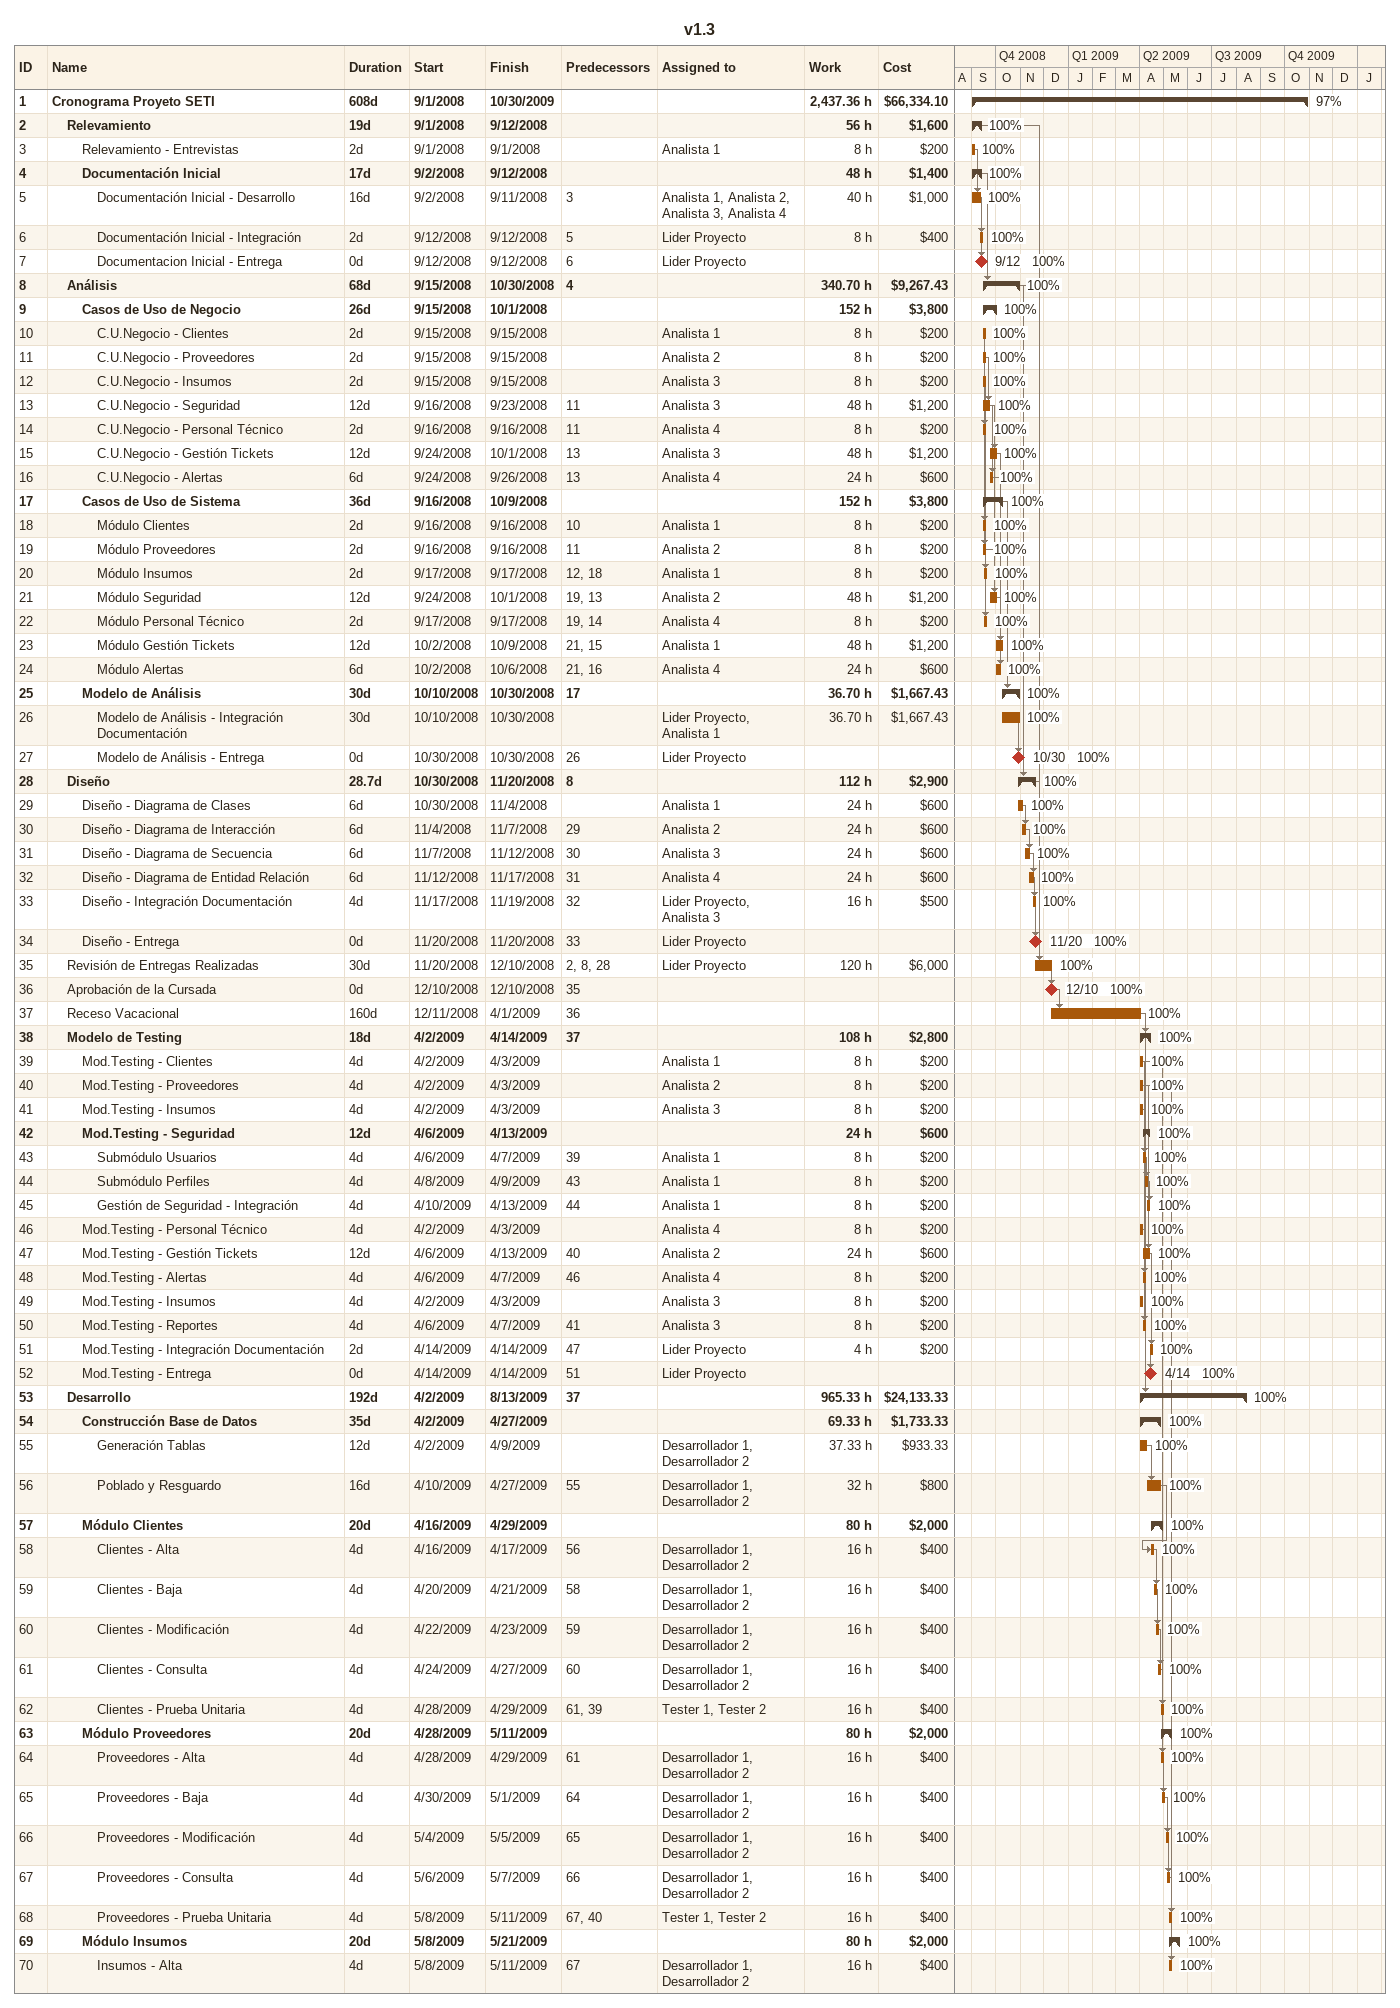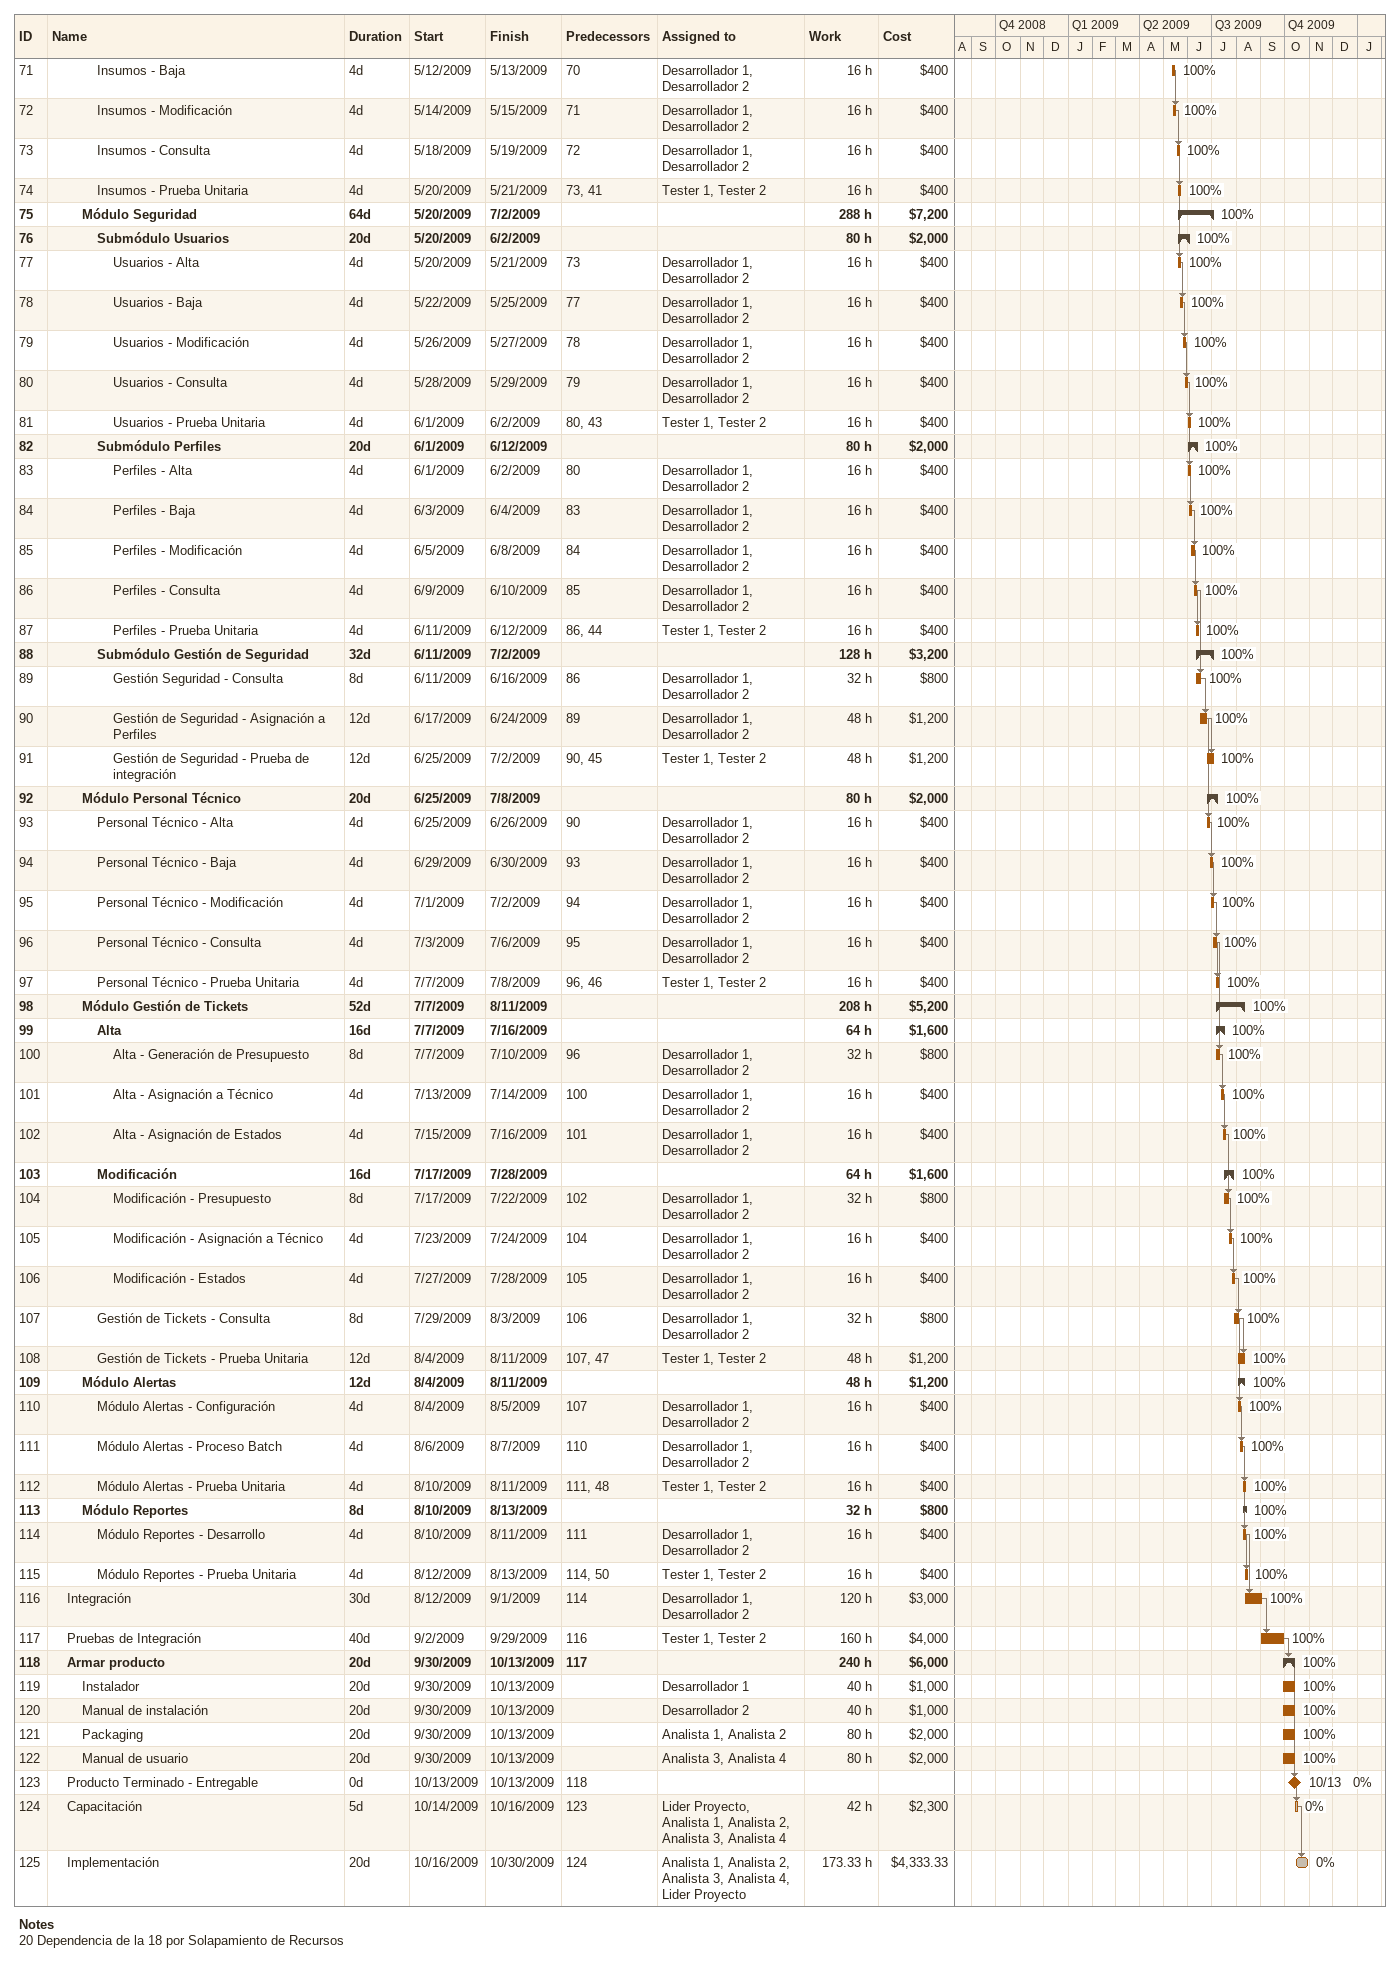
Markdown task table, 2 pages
v1.3

| ID | Level | Task | Duration | Start | Finish | Predecessors | Resources | % complete | Work (h) | Cost ($) |
|---|---|---|---|---|---|---|---|---|---|---|
| 1 | 1 | **Cronograma Proyeto SETI** | 608d | 2008-09-01 | 2009-10-30 |  |  | 97 | 2437.36 | 66334.10 |
| 2 | 2 | **Relevamiento** | 19d | 2008-09-01 | 2008-09-12 |  |  | 100 | 56 | 1600 |
| 3 | 3 | Relevamiento - Entrevistas | 2d | 2008-09-01 | 2008-09-01 |  | Analista 1 | 100 | 8 | 200 |
| 4 | 3 | **Documentación Inicial** | 17d | 2008-09-02 | 2008-09-12 |  |  | 100 | 48 | 1400 |
| 5 | 4 | Documentación Inicial - Desarrollo | 16d | 2008-09-02 | 2008-09-11 | 3 | Analista 1, Analista 2, Analista 3, Analista 4 | 100 | 40 | 1000 |
| 6 | 4 | Documentación Inicial - Integración | 2d | 2008-09-12 | 2008-09-12 | 5 | Lider Proyecto | 100 | 8 | 400 |
| 7 | 4 | Documentacion Inicial - Entrega | 0d | 2008-09-12 | 2008-09-12 | 6 | Lider Proyecto | 100 |  |  |
| 8 | 2 | **Análisis** | 68d | 2008-09-15 | 2008-10-30 | 4 |  | 100 | 340.70 | 9267.43 |
| 9 | 3 | **Casos de Uso de Negocio** | 26d | 2008-09-15 | 2008-10-01 |  |  | 100 | 152 | 3800 |
| 10 | 4 | C.U.Negocio - Clientes | 2d | 2008-09-15 | 2008-09-15 |  | Analista 1 | 100 | 8 | 200 |
| 11 | 4 | C.U.Negocio - Proveedores | 2d | 2008-09-15 | 2008-09-15 |  | Analista 2 | 100 | 8 | 200 |
| 12 | 4 | C.U.Negocio - Insumos | 2d | 2008-09-15 | 2008-09-15 |  | Analista 3 | 100 | 8 | 200 |
| 13 | 4 | C.U.Negocio - Seguridad | 12d | 2008-09-16 | 2008-09-23 | 11 | Analista 3 | 100 | 48 | 1200 |
| 14 | 4 | C.U.Negocio - Personal Técnico | 2d | 2008-09-16 | 2008-09-16 | 11 | Analista 4 | 100 | 8 | 200 |
| 15 | 4 | C.U.Negocio - Gestión Tickets | 12d | 2008-09-24 | 2008-10-01 | 13 | Analista 3 | 100 | 48 | 1200 |
| 16 | 4 | C.U.Negocio - Alertas | 6d | 2008-09-24 | 2008-09-26 | 13 | Analista 4 | 100 | 24 | 600 |
| 17 | 3 | **Casos de Uso de Sistema** | 36d | 2008-09-16 | 2008-10-09 |  |  | 100 | 152 | 3800 |
| 18 | 4 | Módulo Clientes | 2d | 2008-09-16 | 2008-09-16 | 10 | Analista 1 | 100 | 8 | 200 |
| 19 | 4 | Módulo Proveedores | 2d | 2008-09-16 | 2008-09-16 | 11 | Analista 2 | 100 | 8 | 200 |
| 20 | 4 | Módulo Insumos | 2d | 2008-09-17 | 2008-09-17 | 12, 18 | Analista 1 | 100 | 8 | 200 |
| 21 | 4 | Módulo Seguridad | 12d | 2008-09-24 | 2008-10-01 | 19, 13 | Analista 2 | 100 | 48 | 1200 |
| 22 | 4 | Módulo Personal Técnico | 2d | 2008-09-17 | 2008-09-17 | 19, 14 | Analista 4 | 100 | 8 | 200 |
| 23 | 4 | Módulo Gestión Tickets | 12d | 2008-10-02 | 2008-10-09 | 21, 15 | Analista 1 | 100 | 48 | 1200 |
| 24 | 4 | Módulo Alertas | 6d | 2008-10-02 | 2008-10-06 | 21, 16 | Analista 4 | 100 | 24 | 600 |
| 25 | 3 | **Modelo de Análisis** | 30d | 2008-10-10 | 2008-10-30 | 17 |  | 100 | 36.70 | 1667.43 |
| 26 | 4 | Modelo de Análisis - Integración Documentación | 30d | 2008-10-10 | 2008-10-30 |  | Lider Proyecto, Analista 1 | 100 | 36.70 | 1667.43 |
| 27 | 4 | Modelo de Análisis - Entrega | 0d | 2008-10-30 | 2008-10-30 | 26 | Lider Proyecto | 100 |  |  |
| 28 | 2 | **Diseño** | 28.7d | 2008-10-30 | 2008-11-20 | 8 |  | 100 | 112 | 2900 |
| 29 | 3 | Diseño - Diagrama de Clases | 6d | 2008-10-30 | 2008-11-04 |  | Analista 1 | 100 | 24 | 600 |
| 30 | 3 | Diseño - Diagrama de Interacción | 6d | 2008-11-04 | 2008-11-07 | 29 | Analista 2 | 100 | 24 | 600 |
| 31 | 3 | Diseño - Diagrama de Secuencia | 6d | 2008-11-07 | 2008-11-12 | 30 | Analista 3 | 100 | 24 | 600 |
| 32 | 3 | Diseño - Diagrama de Entidad Relación | 6d | 2008-11-12 | 2008-11-17 | 31 | Analista 4 | 100 | 24 | 600 |
| 33 | 3 | Diseño - Integración Documentación | 4d | 2008-11-17 | 2008-11-19 | 32 | Lider Proyecto, Analista 3 | 100 | 16 | 500 |
| 34 | 3 | Diseño - Entrega | 0d | 2008-11-20 | 2008-11-20 | 33 | Lider Proyecto | 100 |  |  |
| 35 | 2 | Revisión de Entregas Realizadas | 30d | 2008-11-20 | 2008-12-10 | 2, 8, 28 | Lider Proyecto | 100 | 120 | 6000 |
| 36 | 2 | Aprobación de la Cursada | 0d | 2008-12-10 | 2008-12-10 | 35 |  | 100 |  |  |
| 37 | 2 | Receso Vacacional | 160d | 2008-12-11 | 2009-04-01 | 36 |  | 100 |  |  |
| 38 | 2 | **Modelo de Testing** | 18d | 2009-04-02 | 2009-04-14 | 37 |  | 100 | 108 | 2800 |
| 39 | 3 | Mod.Testing - Clientes | 4d | 2009-04-02 | 2009-04-03 |  | Analista 1 | 100 | 8 | 200 |
| 40 | 3 | Mod.Testing - Proveedores | 4d | 2009-04-02 | 2009-04-03 |  | Analista 2 | 100 | 8 | 200 |
| 41 | 3 | Mod.Testing - Insumos | 4d | 2009-04-02 | 2009-04-03 |  | Analista 3 | 100 | 8 | 200 |
| 42 | 3 | **Mod.Testing - Seguridad** | 12d | 2009-04-06 | 2009-04-13 |  |  | 100 | 24 | 600 |
| 43 | 4 | Submódulo Usuarios | 4d | 2009-04-06 | 2009-04-07 | 39 | Analista 1 | 100 | 8 | 200 |
| 44 | 4 | Submódulo Perfiles | 4d | 2009-04-08 | 2009-04-09 | 43 | Analista 1 | 100 | 8 | 200 |
| 45 | 4 | Gestión de Seguridad - Integración | 4d | 2009-04-10 | 2009-04-13 | 44 | Analista 1 | 100 | 8 | 200 |
| 46 | 3 | Mod.Testing - Personal Técnico | 4d | 2009-04-02 | 2009-04-03 |  | Analista 4 | 100 | 8 | 200 |
| 47 | 3 | Mod.Testing - Gestión Tickets | 12d | 2009-04-06 | 2009-04-13 | 40 | Analista 2 | 100 | 24 | 600 |
| 48 | 3 | Mod.Testing - Alertas | 4d | 2009-04-06 | 2009-04-07 | 46 | Analista 4 | 100 | 8 | 200 |
| 49 | 3 | Mod.Testing - Insumos | 4d | 2009-04-02 | 2009-04-03 |  | Analista 3 | 100 | 8 | 200 |
| 50 | 3 | Mod.Testing - Reportes | 4d | 2009-04-06 | 2009-04-07 | 41 | Analista 3 | 100 | 8 | 200 |
| 51 | 3 | Mod.Testing - Integración Documentación | 2d | 2009-04-14 | 2009-04-14 | 47 | Lider Proyecto | 100 | 4 | 200 |
| 52 | 3 | Mod.Testing - Entrega | 0d | 2009-04-14 | 2009-04-14 | 51 | Lider Proyecto | 100 |  |  |
| 53 | 2 | **Desarrollo** | 192d | 2009-04-02 | 2009-08-13 | 37 |  | 100 | 965.33 | 24133.33 |
| 54 | 3 | **Construcción Base de Datos** | 35d | 2009-04-02 | 2009-04-27 |  |  | 100 | 69.33 | 1733.33 |
| 55 | 4 | Generación Tablas | 12d | 2009-04-02 | 2009-04-09 |  | Desarrollador 1, Desarrollador 2 | 100 | 37.33 | 933.33 |
| 56 | 4 | Poblado y Resguardo | 16d | 2009-04-10 | 2009-04-27 | 55 | Desarrollador 1, Desarrollador 2 | 100 | 32 | 800 |
| 57 | 3 | **Módulo Clientes** | 20d | 2009-04-16 | 2009-04-29 |  |  | 100 | 80 | 2000 |
| 58 | 4 | Clientes - Alta | 4d | 2009-04-16 | 2009-04-17 | 56 | Desarrollador 1, Desarrollador 2 | 100 | 16 | 400 |
| 59 | 4 | Clientes - Baja | 4d | 2009-04-20 | 2009-04-21 | 58 | Desarrollador 1, Desarrollador 2 | 100 | 16 | 400 |
| 60 | 4 | Clientes - Modificación | 4d | 2009-04-22 | 2009-04-23 | 59 | Desarrollador 1, Desarrollador 2 | 100 | 16 | 400 |
| 61 | 4 | Clientes - Consulta | 4d | 2009-04-24 | 2009-04-27 | 60 | Desarrollador 1, Desarrollador 2 | 100 | 16 | 400 |
| 62 | 4 | Clientes - Prueba Unitaria | 4d | 2009-04-28 | 2009-04-29 | 61, 39 | Tester 1, Tester 2 | 100 | 16 | 400 |
| 63 | 3 | **Módulo Proveedores** | 20d | 2009-04-28 | 2009-05-11 |  |  | 100 | 80 | 2000 |
| 64 | 4 | Proveedores - Alta | 4d | 2009-04-28 | 2009-04-29 | 61 | Desarrollador 1, Desarrollador 2 | 100 | 16 | 400 |
| 65 | 4 | Proveedores - Baja | 4d | 2009-04-30 | 2009-05-01 | 64 | Desarrollador 1, Desarrollador 2 | 100 | 16 | 400 |
| 66 | 4 | Proveedores - Modificación | 4d | 2009-05-04 | 2009-05-05 | 65 | Desarrollador 1, Desarrollador 2 | 100 | 16 | 400 |
| 67 | 4 | Proveedores - Consulta | 4d | 2009-05-06 | 2009-05-07 | 66 | Desarrollador 1, Desarrollador 2 | 100 | 16 | 400 |
| 68 | 4 | Proveedores - Prueba Unitaria | 4d | 2009-05-08 | 2009-05-11 | 67, 40 | Tester 1, Tester 2 | 100 | 16 | 400 |
| 69 | 3 | **Módulo Insumos** | 20d | 2009-05-08 | 2009-05-21 |  |  | 100 | 80 | 2000 |
| 70 | 4 | Insumos - Alta | 4d | 2009-05-08 | 2009-05-11 | 67 | Desarrollador 1, Desarrollador 2 | 100 | 16 | 400 |
| 71 | 4 | Insumos - Baja | 4d | 2009-05-12 | 2009-05-13 | 70 | Desarrollador 1, Desarrollador 2 | 100 | 16 | 400 |
| 72 | 4 | Insumos - Modificación | 4d | 2009-05-14 | 2009-05-15 | 71 | Desarrollador 1, Desarrollador 2 | 100 | 16 | 400 |
| 73 | 4 | Insumos - Consulta | 4d | 2009-05-18 | 2009-05-19 | 72 | Desarrollador 1, Desarrollador 2 | 100 | 16 | 400 |
| 74 | 4 | Insumos - Prueba Unitaria | 4d | 2009-05-20 | 2009-05-21 | 73, 41 | Tester 1, Tester 2 | 100 | 16 | 400 |
| 75 | 3 | **Módulo Seguridad** | 64d | 2009-05-20 | 2009-07-02 |  |  | 100 | 288 | 7200 |
| 76 | 4 | **Submódulo Usuarios** | 20d | 2009-05-20 | 2009-06-02 |  |  | 100 | 80 | 2000 |
| 77 | 5 | Usuarios - Alta | 4d | 2009-05-20 | 2009-05-21 | 73 | Desarrollador 1, Desarrollador 2 | 100 | 16 | 400 |
| 78 | 5 | Usuarios - Baja | 4d | 2009-05-22 | 2009-05-25 | 77 | Desarrollador 1, Desarrollador 2 | 100 | 16 | 400 |
| 79 | 5 | Usuarios - Modificación | 4d | 2009-05-26 | 2009-05-27 | 78 | Desarrollador 1, Desarrollador 2 | 100 | 16 | 400 |
| 80 | 5 | Usuarios - Consulta | 4d | 2009-05-28 | 2009-05-29 | 79 | Desarrollador 1, Desarrollador 2 | 100 | 16 | 400 |
| 81 | 5 | Usuarios - Prueba Unitaria | 4d | 2009-06-01 | 2009-06-02 | 80, 43 | Tester 1, Tester 2 | 100 | 16 | 400 |
| 82 | 4 | **Submódulo Perfiles** | 20d | 2009-06-01 | 2009-06-12 |  |  | 100 | 80 | 2000 |
| 83 | 5 | Perfiles - Alta | 4d | 2009-06-01 | 2009-06-02 | 80 | Desarrollador 1, Desarrollador 2 | 100 | 16 | 400 |
| 84 | 5 | Perfiles - Baja | 4d | 2009-06-03 | 2009-06-04 | 83 | Desarrollador 1, Desarrollador 2 | 100 | 16 | 400 |
| 85 | 5 | Perfiles - Modificación | 4d | 2009-06-05 | 2009-06-08 | 84 | Desarrollador 1, Desarrollador 2 | 100 | 16 | 400 |
| 86 | 5 | Perfiles - Consulta | 4d | 2009-06-09 | 2009-06-10 | 85 | Desarrollador 1, Desarrollador 2 | 100 | 16 | 400 |
| 87 | 5 | Perfiles - Prueba Unitaria | 4d | 2009-06-11 | 2009-06-12 | 86, 44 | Tester 1, Tester 2 | 100 | 16 | 400 |
| 88 | 4 | **Submódulo Gestión de Seguridad** | 32d | 2009-06-11 | 2009-07-02 |  |  | 100 | 128 | 3200 |
| 89 | 5 | Gestión Seguridad - Consulta | 8d | 2009-06-11 | 2009-06-16 | 86 | Desarrollador 1, Desarrollador 2 | 100 | 32 | 800 |
| 90 | 5 | Gestión de Seguridad - Asignación a Perfiles | 12d | 2009-06-17 | 2009-06-24 | 89 | Desarrollador 1, Desarrollador 2 | 100 | 48 | 1200 |
| 91 | 5 | Gestión de Seguridad - Prueba de integración | 12d | 2009-06-25 | 2009-07-02 | 90, 45 | Tester 1, Tester 2 | 100 | 48 | 1200 |
| 92 | 3 | **Módulo Personal Técnico** | 20d | 2009-06-25 | 2009-07-08 |  |  | 100 | 80 | 2000 |
| 93 | 4 | Personal Técnico - Alta | 4d | 2009-06-25 | 2009-06-26 | 90 | Desarrollador 1, Desarrollador 2 | 100 | 16 | 400 |
| 94 | 4 | Personal Técnico - Baja | 4d | 2009-06-29 | 2009-06-30 | 93 | Desarrollador 1, Desarrollador 2 | 100 | 16 | 400 |
| 95 | 4 | Personal Técnico - Modificación | 4d | 2009-07-01 | 2009-07-02 | 94 | Desarrollador 1, Desarrollador 2 | 100 | 16 | 400 |
| 96 | 4 | Personal Técnico - Consulta | 4d | 2009-07-03 | 2009-07-06 | 95 | Desarrollador 1, Desarrollador 2 | 100 | 16 | 400 |
| 97 | 4 | Personal Técnico - Prueba Unitaria | 4d | 2009-07-07 | 2009-07-08 | 96, 46 | Tester 1, Tester 2 | 100 | 16 | 400 |
| 98 | 3 | **Módulo Gestión de Tickets** | 52d | 2009-07-07 | 2009-08-11 |  |  | 100 | 208 | 5200 |
| 99 | 4 | **Alta** | 16d | 2009-07-07 | 2009-07-16 |  |  | 100 | 64 | 1600 |
| 100 | 5 | Alta - Generación de Presupuesto | 8d | 2009-07-07 | 2009-07-10 | 96 | Desarrollador 1, Desarrollador 2 | 100 | 32 | 800 |
| 101 | 5 | Alta - Asignación a Técnico | 4d | 2009-07-13 | 2009-07-14 | 100 | Desarrollador 1, Desarrollador 2 | 100 | 16 | 400 |
| 102 | 5 | Alta - Asignación de Estados | 4d | 2009-07-15 | 2009-07-16 | 101 | Desarrollador 1, Desarrollador 2 | 100 | 16 | 400 |
| 103 | 4 | **Modificación** | 16d | 2009-07-17 | 2009-07-28 |  |  | 100 | 64 | 1600 |
| 104 | 5 | Modificación - Presupuesto | 8d | 2009-07-17 | 2009-07-22 | 102 | Desarrollador 1, Desarrollador 2 | 100 | 32 | 800 |
| 105 | 5 | Modificación - Asignación a Técnico | 4d | 2009-07-23 | 2009-07-24 | 104 | Desarrollador 1, Desarrollador 2 | 100 | 16 | 400 |
| 106 | 5 | Modificación - Estados | 4d | 2009-07-27 | 2009-07-28 | 105 | Desarrollador 1, Desarrollador 2 | 100 | 16 | 400 |
| 107 | 4 | Gestión de Tickets - Consulta | 8d | 2009-07-29 | 2009-08-03 | 106 | Desarrollador 1, Desarrollador 2 | 100 | 32 | 800 |
| 108 | 4 | Gestión de Tickets - Prueba Unitaria | 12d | 2009-08-04 | 2009-08-11 | 107, 47 | Tester 1, Tester 2 | 100 | 48 | 1200 |
| 109 | 3 | **Módulo Alertas** | 12d | 2009-08-04 | 2009-08-11 |  |  | 100 | 48 | 1200 |
| 110 | 4 | Módulo Alertas - Configuración | 4d | 2009-08-04 | 2009-08-05 | 107 | Desarrollador 1, Desarrollador 2 | 100 | 16 | 400 |
| 111 | 4 | Módulo Alertas - Proceso Batch | 4d | 2009-08-06 | 2009-08-07 | 110 | Desarrollador 1, Desarrollador 2 | 100 | 16 | 400 |
| 112 | 4 | Módulo Alertas - Prueba Unitaria | 4d | 2009-08-10 | 2009-08-11 | 111, 48 | Tester 1, Tester 2 | 100 | 16 | 400 |
| 113 | 3 | **Módulo Reportes** | 8d | 2009-08-10 | 2009-08-13 |  |  | 100 | 32 | 800 |
| 114 | 4 | Módulo Reportes - Desarrollo | 4d | 2009-08-10 | 2009-08-11 | 111 | Desarrollador 1, Desarrollador 2 | 100 | 16 | 400 |
| 115 | 4 | Módulo Reportes - Prueba Unitaria | 4d | 2009-08-12 | 2009-08-13 | 114, 50 | Tester 1, Tester 2 | 100 | 16 | 400 |
| 116 | 2 | Integración | 30d | 2009-08-12 | 2009-09-01 | 114 | Desarrollador 1, Desarrollador 2 | 100 | 120 | 3000 |
| 117 | 2 | Pruebas de Integración | 40d | 2009-09-02 | 2009-09-29 | 116 | Tester 1, Tester 2 | 100 | 160 | 4000 |
| 118 | 2 | **Armar producto** | 20d | 2009-09-30 | 2009-10-13 | 117 |  | 100 | 240 | 6000 |
| 119 | 3 | Instalador | 20d | 2009-09-30 | 2009-10-13 |  | Desarrollador 1 | 100 | 40 | 1000 |
| 120 | 3 | Manual de instalación | 20d | 2009-09-30 | 2009-10-13 |  | Desarrollador 2 | 100 | 40 | 1000 |
| 121 | 3 | Packaging | 20d | 2009-09-30 | 2009-10-13 |  | Analista 1, Analista 2 | 100 | 80 | 2000 |
| 122 | 3 | Manual de usuario | 20d | 2009-09-30 | 2009-10-13 |  | Analista 3, Analista 4 | 100 | 80 | 2000 |
| 123 | 2 | Producto Terminado - Entregable | 0d | 2009-10-13 | 2009-10-13 | 118 |  | 0 |  |  |
| 124 | 2 | Capacitación | 5d | 2009-10-14 | 2009-10-16 | 123 | Lider Proyecto, Analista 1, Analista 2, Analista 3, Analista 4 | 0 | 42 | 2300 |
| 125 | 2 | Implementación | 20d | 2009-10-16 | 2009-10-30 | 124 | Analista 1, Analista 2, Analista 3, Analista 4, Lider Proyecto | 0 | 173.33 | 4333.33 |

Notes
- 20: Dependencia de la 18 por Solapamiento de Recursos
